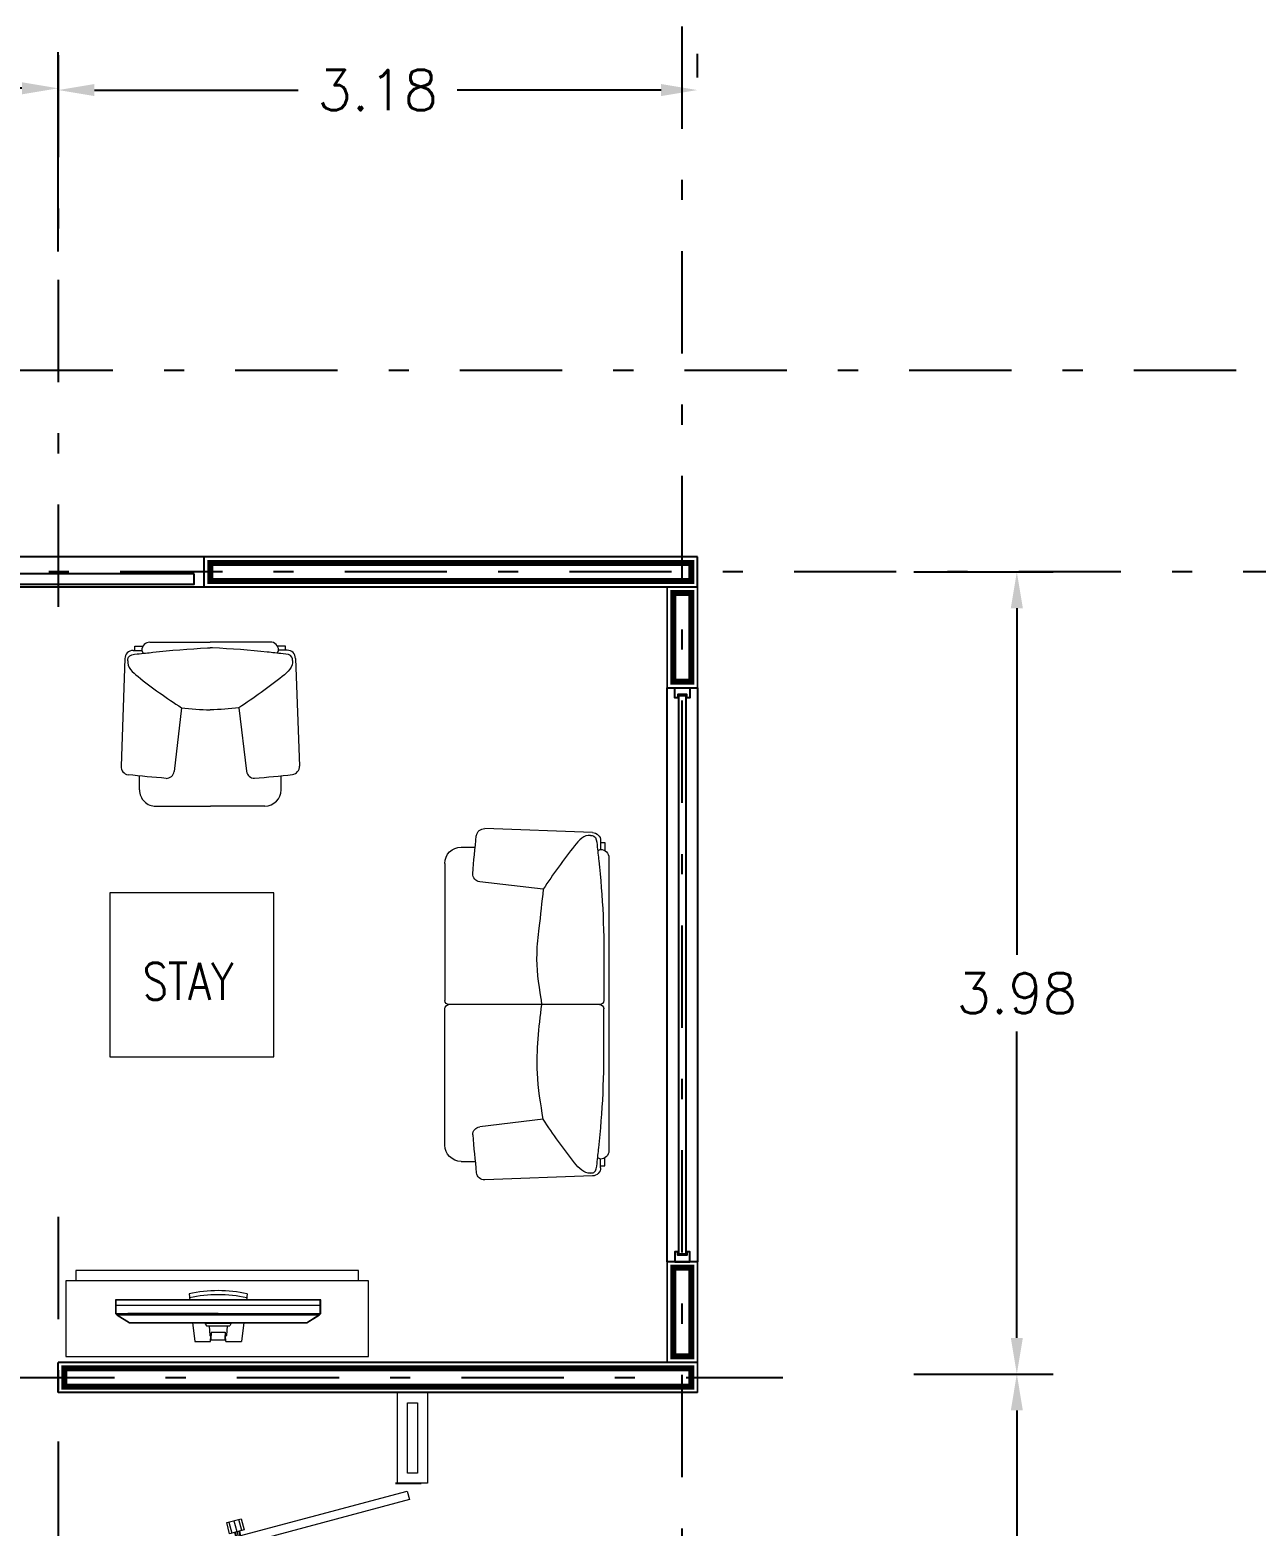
# Model space of a CAD drawing. Header units: millimetres. Extents: x 246.6 to 325.5, y -2 to 41.7.
# Drawn here: x 260.23 to 266.32, y 29.24 to 36.66 of the extents above; entities that cross this region are included whole.
import ezdxf

# ---------------------------------------------------------------- set-up
doc = ezdxf.new("R2010")
doc.units = ezdxf.units.MM
doc.header["$LTSCALE"] = 0.05
doc.header["$PDMODE"] = 35
doc.linetypes.add('DASHDOT', pattern=[25.399999999999995, 12.7, -6.349999999999998, 0, -6.349999999999998])
doc.linetypes.add('DASHED', pattern=[19.049999999999997, 12.7, -6.349999999999998])
for name, color, linetype in [('Aluminio', 254, 'Continuous'), ('Cancel_1', 163, 'Continuous'), ('EJES', 1, 'DASHDOT'), ('LINEAS', 9, 'Continuous'), ('muro', 7, 'Continuous')]:
    doc.layers.add(name, color=color, linetype=linetype)
for name, color, linetype, lineweight in [('MUEBLES', 175, 'Continuous', 13), ('MUROS', 7, 'Continuous', 18), ('PUERTAS', 175, 'Continuous', 9), ('VENTANAS', 175, 'Continuous', 9)]:
    doc.layers.add(name, color=color, linetype=linetype, lineweight=lineweight)
doc.styles.add('ROMANS', font='romans.shx', dxfattribs={"height": 0.2})
doc.dimstyles.get("Standard").update_dxf_attribs({"dimtxt": 0.2, "dimasz": 0.18, "dimexe": 0.18, "dimexo": 0.0625, "dimgap": 0.09, "dimtad": 0, "dimtih": 1, "dimtoh": 1, "dimzin": 0, "dimdsep": 46, "dimtxsty": 'ROMANS', "dimcen": 0.09, "dimclrd": 3, "dimclrt": 256, "dimadec": 0, "dimazin": 0, "dimtfac": 1, "dimtofl": 0, "dimtmove": 0, "dimatfit": 3, "dimfxl": 0, "dimtolj": 1, "dimtzin": 0, "dimarcsym": 0})

# ---------------------------------------------------------------- blocks, each defined once
blk = doc.blocks.new('*D34')
at = {"color": 0, "lineweight": -2, "transparency": 16777216}
for p, q in [((264.6187091177687, 33.97261668861065), (265.3112091177685, 33.97261668861065)), ((264.6187091177687, 29.98937626142204), (265.3112091177685, 29.98937626142204))]:
    blk.add_line(p, q, dxfattribs=at)
at = {"color": 3, "lineweight": -2, "transparency": 16777216}
for p, q in [((265.1312091177685, 33.79261668861065), (265.1312091177685, 32.07112293003681)), ((265.1312091177685, 30.16937626142204), (265.1312091177685, 31.6911229300368))]:
    blk.add_line(p, q, dxfattribs=at)
at = {"color": 3, "transparency": 16777216}
for points in [[(265.1012091177685, 33.79261668861065), (265.1612091177685, 33.79261668861065), (265.1312091177685, 33.97261668861065)], [(265.1012091177685, 30.16937626142204), (265.1612091177685, 30.16937626142204), (265.1312091177685, 29.98937626142204)]]:
    blk.add_solid(points, dxfattribs=at)
at = {"layer": 'DEFPOINTS', "color": 0, "transparency": 16777216}
for p in [(264.5562091177687, 33.97261668861065), (265.1312091177685, 33.97261668861065), (264.5562091177687, 29.98937626142204)]:
    blk.add_point(p, dxfattribs=at)
at = {"transparency": 16777216, "insert": (265.1312091177685, 31.88112293003685), "char_height": 0.2, "attachment_point": 5, "style": 'ROMANS'}
blk.add_mtext('\\A1;3.98', dxfattribs=at)
blk = doc.blocks.new('*D35')
at = {"layer": 'DEFPOINTS', "color": 0, "linetype": 'DASHED', "transparency": 16777216}
for p in [(264.5562091177687, 29.98937626142249), (265.1312091177685, 29.98937626142249), (264.5562091177687, 27.8393762614224)]:
    blk.add_point(p, dxfattribs=at)
at = {"layer": 'MUROS', "color": 0, "linetype": 'DASHED', "lineweight": -2, "transparency": 16777216}
for p, q in [((264.6187091177687, 29.98937626142249), (265.3112091177685, 29.98937626142249)), ((264.6187091177687, 27.8393762614224), (265.3112091177685, 27.8393762614224))]:
    blk.add_line(p, q, dxfattribs=at)
at = {"layer": 'MUROS', "color": 3, "linetype": 'DASHED', "lineweight": -2, "transparency": 16777216}
for p, q in [((265.1312091177685, 29.80937626142249), (265.1312091177685, 29.1141853765707)), ((265.1312091177685, 28.0193762614224), (265.1312091177685, 28.7341853765707))]:
    blk.add_line(p, q, dxfattribs=at)
at = {"layer": 'MUROS', "color": 3, "linetype": 'DASHED', "transparency": 16777216}
for points in [[(265.1012091177685, 29.80937626142249), (265.1612091177685, 29.80937626142249), (265.1312091177685, 29.98937626142249)], [(265.1012091177685, 28.0193762614224), (265.1612091177685, 28.0193762614224), (265.1312091177685, 27.8393762614224)]]:
    blk.add_solid(points, dxfattribs=at)
at = {"layer": 'MUROS', "linetype": 'DASHED', "transparency": 16777216, "insert": (265.1312091177685, 28.92418537657075), "char_height": 0.2, "attachment_point": 5, "style": 'ROMANS'}
blk.add_mtext('\\A1;2.15', dxfattribs=at)
blk = doc.blocks.new('Puerta_86 cm')
at = {"layer": 'LINEAS'}
for p, q in [((-237.9472040332324, 215.2072482401332), (-237.9472040332324, 215.1072482401332)), ((-237.0872040332325, 215.2072482401332), (-237.0872040332325, 215.1072482401332))]:
    blk.add_line(p, q, dxfattribs=at)
at = {"layer": 'PUERTAS'}
for p, q in [((-237.8020445807231, 215.8339827997744), (-237.7413406709745, 215.817717236179)), ((-237.7088207193234, 215.8090035413958), (-237.6481168095749, 215.7927379778005))]:
    blk.add_line(p, q, dxfattribs=at)
for points in [[(-237.6842994987902, 215.9005179822894), (-237.7168194504414, 215.9092316770723), (-237.9171453913508, 215.1616050875246), (-237.8846254396997, 215.1528913927418)], [(-237.7511393369734, 215.8505240136803), (-237.7944992725083, 215.8621422733907), (-237.8095898889382, 215.8058233261571), (-237.7662299534033, 215.7942050664466)], [(-237.6839314368942, 215.8325157111286), (-237.6405715013595, 215.8208974514175), (-237.6556621177901, 215.7645785041841), (-237.6990220533248, 215.7761967638951)]]:
    blk.add_lwpolyline(points, close=True, dxfattribs=at)
for points in [[(-237.7639005819974, 215.8028983988827), (-237.8072605175322, 215.8145166585937)], [(-237.7968286439136, 215.853448940954), (-237.7534687083789, 215.841830681243)], [(-237.7611997479267, 215.8129780488578), (-237.7438557737127, 215.8083307449737)], [(-237.7605009365049, 215.8155860485889), (-237.743156962291, 215.8109387447046)], [(-237.7568683538718, 215.8291430315381), (-237.7395243796579, 215.8244957276539)], [(-237.75616954245, 215.8317510312691), (-237.7388255682361, 215.8271037273849)], [(-237.7070044280067, 215.8157820328711), (-237.6896604537928, 215.8111347289869)], [(-237.7063056165849, 215.8183900326021), (-237.688961642371, 215.8137427287179)], [(-237.6862608083002, 215.823822378692), (-237.6429008727655, 215.8122041189809)], [(-237.7113358220615, 215.7996170501909), (-237.6939918478478, 215.7949697463068)], [(-237.7106370106398, 215.8022250499219), (-237.693293036426, 215.7975777460376)], [(-237.653332746384, 215.7732718366207), (-237.6966926819188, 215.7848900963316)]]:
    blk.add_lwpolyline(points, dxfattribs=at)
at = {"layer": 'PUERTAS', "linetype": 'DASHED', "ltscale": 0.2}
blk.add_arc((-237.9008854155252, 215.1572482401332), 0.77400000000002, 0, 73.75378770183711, dxfattribs=at)
blk = doc.blocks.new('PLANTA BAJA$0$A$C455B1B56')
for p, q in [((-9.00000000001e-05, 0.0009415660265797), (-0.0006803378620739, 0.0009632696244500002)), ((-0.0008099999999999, 0.0008621290753598), (-0.0007335931471362, 0.0008621290753598)), ((-4.50000000005e-05, 0.0008488965038747), (-6.11162312393e-05, 0.0008414850994541)), ((-4.50000000005e-05, 0.0008965660265796), (-4.50000000005e-05, 0.0008488965038747)), ((-4.50000000005e-05, 0.0008869116788223), (-2.19156385042e-05, 0.0008869116788223)), ((-2.19156385042e-05, 0.0008869116788223), (-2.19156385042e-05, 0.0008425243727561)), ((-0.0009000000000001, 0.0007721290753597), (-0.0009000000000001, 2.42649252154e-05)), ((0, -0.0008038965038746), (-5e-16, 0.0008038965038746)), ((-0.0003600000000001, 0.0006310660265797), (-0.0007088411378239999, 0.0006716289495824)), ((-5.04292293217e-05, 1.7649252155e-06), (-0.0008775000000001, 1.7649252154e-06)), ((-5.04292293217e-05, 1.7649252155e-06), (-0.0008775000000001, 1.7649252154e-06)), ((-0.0009000000000001, -0.0007721290753597), (-0.0009000000000001, -2.07350747846e-05)), ((-0.0003600000000001, -0.0006310660265795), (-0.0007088411378239999, -0.0006716289495823)), ((-0.0008099999999999, -0.0008621290753596), (-0.0007335931471362, -0.0008621290753596)), ((-4.50000000005e-05, -0.0008488965038746), (-6.11162312393e-05, -0.000841485099454)), ((-4.50000000005e-05, -0.0008965660265796), (-4.50000000005e-05, -0.0008488965038746)), ((-4.50000000005e-05, -0.0008869116788222), (-2.19156385042e-05, -0.0008869116788222)), ((-2.19156385042e-05, -0.0008869116788222), (-2.19156385042e-05, -0.0008425243727559)), ((-9.00000000001e-05, -0.0009415660265796), (-0.0006803378620739, -0.0009632696244499))]:
    blk.add_line(p, q)
for centre, radius, start, end in [((-0.0006823668916277, 0.000918329313865), 4.5e-05, 87.41488363448352, 172.1197203539387), ((-9.00000000001e-05, 0.0008965660265796), 4.5e-05, 0, 90), ((-0.0008099999999999, 0.0007721290753598), 9e-05, 90, 180), ((-4.50000000005e-05, 0.0008038965038746), 4.5e-05, 0, 90.00000000010418), ((-0.0007020000000007, 0.0007161366655092), 4.5e-05, 180, 261.2616386416201), ((-0.0008775000000001, 2.42649252154e-05), 2.25e-05, 180, 270), ((-0.0008775000000001, -2.07350747846e-05), 2.25e-05, 90, 180), ((-5.04292293217e-05, 2.42649252156e-05), 2.25e-05, 270, 0), ((-5.04292293217e-05, -2.07350747846e-05), 2.25e-05, 0, 90), ((-0.0007020000000007, -0.0007161366655092), 4.5e-05, 98.73836135837988, 180), ((-0.0008099999999999, -0.0007721290753597), 9e-05, 180, 270), ((-4.50000000005e-05, -0.0008038965038746), 4.5e-05, 269.9999999998437, 0), ((-9.00000000001e-05, -0.0008965660265796), 4.5e-05, 270, 0), ((-0.0006823668916277, -0.0009183293138649), 4.5e-05, 187.8802796460612, 272.5851163654643)]:
    blk.add_arc(centre, radius, start, end)
for points in [[(-0.0007470000000003, 0.0007161366655093), (-0.0007412340400128, 0.0007856793290205), (-0.0007344308343186, 0.0008551280642554), (-0.0007272706482772, 0.0009245444729659)], [(-0.0007470000000003, -0.0007161366655092), (-0.0007412340400128, -0.0007856793290204), (-0.0007344308343186, -0.0008551280642553), (-0.0007272706482772, -0.0009245444729657)]]:
    blk.add_open_spline(points, degree=3)
for points, start_tangent, end_tangent in [([(-0.0001012396684769, 0.0009256368085425), (-0.0001487047391024, 0.0009108020604249), (-0.0001885321975374, 0.0008695524341582), (-0.0003600000000001, 0.0006310660265797)], (-0.9819216416401041, 0.1892878487352077), (-0.5452682623571597, -0.8382616071764255)), ([(-0.0001012396684769, -0.0009256368085424), (-0.0001487047391024, -0.0009108020604249), (-0.0001885321975374, -0.0008695524341581), (-0.0003600000000001, -0.0006310660265795)], (-0.9819216416401028, -0.1892878487352147), (-0.5452682623571654, 0.8382616071764218))]:
    blk.add_spline(points, degree=3, dxfattribs=dict(start_tangent=start_tangent, end_tangent=end_tangent))
for points, knots in [([(-0.0001012396684769, 0.0009256368085425), (-9.49307704955e-05, 0.0009255383977742), (-6.89514926512e-05, 0.0009229946871912), (-6.30942274502e-05, 0.0008568528318364), (-4.73770224276e-05, 0.0007231234951028), (-2.79853511079e-05, 0.0004817989939542), (-2.67846732359e-05, 0.0002795681972325), (-2.80022226439e-05, 0.0001765660265797)], [0, 0, 0, 0, 0.0210322182526563, 0.078022051083082, 0.1753407781193339, 0.5095124623466551, 0.8544447139276069, 0.8544447139276069, 0.8544447139276069, 0.8544447139276069]), ([(-2.80022226439e-05, 0.0001765660265796), (-2.75744976889e-05, 0.0001257934242761), (-2.71448107096e-05, 7.47879220845e-05), (-2.79364332268e-05, 2.37992790512e-05), (-2.79400732284e-05, 2.35664564943e-05)], [0, 0, 0, 0, 0.1692234653953033, 0.1699997133004617, 0.1699997133004617, 0.1699997133004617, 0.1699997133004617]), ([(-0.0003600000000001, -0.0006310660265795), (-0.0003678507261784, -0.0005599440340919), (-0.0003807793525102, -0.0004428198797204), (-0.0004045494748752, -0.0002429137786378), (-0.0003858628562011, -0.0001022762826744), (-0.0003697213249789, -9.4075393525e-06), (-0.0003679173025812, 1.7649252155e-06)], [0, 0, 0, 0, 0.2386866612150919, 0.3930707278682257, 0.6691134723331879, 0.7068239542657526, 0.7068239542657526, 0.7068239542657526, 0.7068239542657526]), ([(-2.80022226439e-05, -0.0001765660265794), (-2.79634689564e-05, -0.0001246223775938), (-2.79247147823e-05, -7.26780766799e-05), (-2.79292294354e-05, -2.07337709278e-05), (-2.79292294922e-05, -2.07331189994e-05)], [0, 0, 0, 0, 0.1731455209892441, 0.1731476940840526, 0.1731476940840526, 0.1731476940840526, 0.1731476940840526]), ([(-0.0001012396684769, -0.0009256368085424), (-9.49307704955e-05, -0.0009255383977739999), (-6.89514926512e-05, -0.0009229946871911), (-6.30942274502e-05, -0.0008568528318364), (-4.73770224276e-05, -0.0007231234951028), (-2.79853511079e-05, -0.000481798993954), (-2.67846732359e-05, -0.0002795681972324), (-2.80022226439e-05, -0.0001765660265795)], [0, 0, 0, 0, 0.0210322182526563, 0.078022051083082, 0.1753407781193339, 0.5095124623466551, 0.8544447139276069, 0.8544447139276069, 0.8544447139276069, 0.8544447139276069])]:
    blk.add_open_spline(points, degree=3, knots=knots)
at = {"end_tangent": (0.2789052607540443, -0.9603186218769886)}
blk.add_spline([(-0.0003600000000001, 0.0006310660265797), (-0.0003922771910402, 0.0003772574200548), (-0.0003679173025812, 1.7649252155e-06)], degree=3, dxfattribs=at)
blk = doc.blocks.new('*D52')
at = {"color": 0, "lineweight": -2, "transparency": 16777216}
for p, q in [((260.3690765906415, 35.56352827716703), (260.3690765906415, 36.55421080390575)), ((258.2690765906426, 36.32155328953621), (258.2690765906426, 36.19421080390575))]:
    blk.add_line(p, q, dxfattribs=at)
at = {"color": 3, "lineweight": -2, "transparency": 16777216}
for p, q in [((258.4490765906426, 36.37421080390575), (258.9243146858802, 36.37421080390575)), ((260.1890765906415, 36.37421080390575), (259.7138384954039, 36.37421080390575))]:
    blk.add_line(p, q, dxfattribs=at)
at = {"color": 3, "transparency": 16777216}
for points in [[(258.4490765906426, 36.40421080390574), (258.4490765906426, 36.34421080390575), (258.2690765906426, 36.37421080390575)], [(260.1890765906415, 36.40421080390574), (260.1890765906415, 36.34421080390575), (260.3690765906415, 36.37421080390575)]]:
    blk.add_solid(points, dxfattribs=at)
at = {"layer": 'DEFPOINTS', "color": 0, "transparency": 16777216}
for p in [(258.2690765906426, 36.38405328953621), (260.3690765906415, 36.37421080390575), (260.3690765906415, 35.50102827716703)]:
    blk.add_point(p, dxfattribs=at)
at = {"transparency": 16777216, "insert": (259.319076590642, 36.37421080390575), "char_height": 0.2, "attachment_point": 5, "style": 'ROMANS'}
blk.add_mtext('\\A1;2.10', dxfattribs=at)
blk = doc.blocks.new('*D53')
at = {"layer": 'DEFPOINTS', "color": 0, "transparency": 16777216}
for p in [(260.3690765906415, 36.36546221688326), (263.5440765906423, 36.36546221688326), (263.5440765906423, 36.36546221688326)]:
    blk.add_point(p, dxfattribs=at)
at = {"layer": 'MUROS', "color": 0, "lineweight": -2, "transparency": 16777216}
for p, q in [((260.3690765906415, 36.42796221688326), (260.3690765906415, 36.54546221688326)), ((263.5440765906423, 36.42796221688326), (263.5440765906423, 36.54546221688326))]:
    blk.add_line(p, q, dxfattribs=at)
at = {"layer": 'MUROS', "color": 3, "lineweight": -2, "transparency": 16777216}
for p, q in [((260.5490765906415, 36.36546221688326), (261.56181468588, 36.36546221688326)), ((263.3640765906422, 36.36546221688326), (262.3513384954037, 36.36546221688326))]:
    blk.add_line(p, q, dxfattribs=at)
at = {"layer": 'MUROS', "color": 3, "transparency": 16777216}
for points in [[(260.5490765906415, 36.39546221688326), (260.5490765906415, 36.33546221688326), (260.3690765906415, 36.36546221688326)], [(263.3640765906422, 36.39546221688326), (263.3640765906422, 36.33546221688326), (263.5440765906423, 36.36546221688326)]]:
    blk.add_solid(points, dxfattribs=at)
at = {"layer": 'MUROS', "transparency": 16777216, "insert": (261.9565765906419, 36.36546221688326), "char_height": 0.2, "attachment_point": 5, "style": 'ROMANS'}
blk.add_mtext('\\A1;3.18', dxfattribs=at)
blk = doc.blocks.new('SILLON 1')
at = {"layer": 'MUEBLES'}
for p, q in [((260.7407808788514, 33.58288208210373), (260.7839339520745, 33.58294659492359)), ((260.7494892844503, 33.60379238106617), (260.7896711146884, 33.60385245194849)), ((260.7495205253183, 33.58289514766773), (260.7494892844503, 33.60379238106617)), ((260.7839339520745, 33.58294659492359), (260.790664973552, 33.56836732631121)), ((260.8246095264902, 33.62374396946394), (261.1236428388823, 33.62419101716579)), ((261.4226761512732, 33.62463806486753), (261.1236428388823, 33.62419101716579)), ((261.4634735258135, 33.58396249045139), (261.4567861256456, 33.56936316161725)), ((261.4978557117017, 33.60491117110584), (261.4576738814638, 33.60485110022372)), ((261.506626599037, 33.58402700327127), (261.4634735258135, 33.58396249045139)), ((261.4978869525697, 33.58401393770735), (261.4978557117017, 33.60491117110584)), ((260.7001053044357, 33.54208470756385), (260.6812569389185, 33.00764904084861)), ((261.5474239735765, 33.54335142885556), (261.5678701885366, 33.0089745066051)), ((260.9815523787061, 33.29808607112486), (260.9453046891345, 32.98224099573898)), ((261.2667077000521, 33.2985123715596), (261.3038995872652, 32.98277708659721)), ((260.7729904017845, 32.89040862070053), (260.7728869977378, 32.95957630540303)), ((261.4764876782153, 32.89146033242494), (261.4763842741695, 32.96062801712755)), ((260.8545851508643, 32.80905747186853), (261.1248608401244, 32.80946152760666)), ((261.3951365293838, 32.80986558334465), (261.1248608401244, 32.80946152760666))]:
    blk.add_line(p, q, dxfattribs=at)
for centre, radius, start, end in [((260.7408417789137, 33.54214560762595), 0.04073652, 90.08565576613519, 180.0856557661352), ((260.8246704265529, 33.58300749498586), 0.04073652, 90.08565576613519, 180.0856557662591), ((261.4227370513359, 33.58390159038944), 0.04073652, 0.0856557660049449, 90.08565576613519), ((261.5066874990985, 33.54329052879343), 0.04073652, 0.08565576613522051, 90.08565576613519), ((260.7219421252119, 33.00587307100569), 0.04073652, 177.5005394006453, 262.2053761200693), ((261.5271904941555, 33.00707689819754), 0.04073652, 277.965935412179, 2.67077213162105), ((260.9050045989205, 32.98837373604345), 0.04073652, 270.0856557661353, 351.3472944077133), ((261.3441811607808, 32.98903029457566), 0.04073652, 188.8240171245375, 270.0856557661353), ((260.8544633507401, 32.89053042082459), 0.0814730400000001, 180.0856557661352, 270.0856557661353), ((261.3950147292602, 32.89133853230072), 0.0814730400000001, 270.0856557661353, 0.08565576613522051)]:
    blk.add_arc(centre, radius, start, end, dxfattribs=at)
for points in [[(260.7145405195587, 33.53193149917123), (260.7146210683467, 33.53764279372259), (260.7168886163822, 33.56116410707815), (260.7767559340439, 33.56655593768866), (260.897793812578, 33.58096499649253), (261.0234171095061, 33.59124851707142), (261.1195496536096, 33.59551506672822), (261.1236854443054, 33.59569195364049)], [(261.5330191805205, 33.5331551053354), (261.5329215556311, 33.53886613352143), (261.5305836902786, 33.56238056189332), (261.4707005189362, 33.56759336836607), (261.349620099124, 33.58164046606284), (261.2239666165496, 33.59154833382264), (261.1278217453972, 33.59552743330895), (261.1236854443054, 33.59569195364059)]]:
    blk.add_open_spline(points, degree=3, knots=[0, 0, 0, 0, 0.0210322182526563, 0.078022051083082, 0.1753407781193339, 0.5095124623466551, 0.5245495619788172, 0.5245495619788172, 0.5245495619788172, 0.5245495619788172], dxfattribs=at)
for points, start_tangent, end_tangent in [([(260.7145405195587, 33.53193149917123), (260.7280339854215, 33.48898358359211), (260.7654293152511, 33.45298540271973), (260.9815523787061, 33.29808607112474)], (-0.1878196893115753, -0.9822035248902863), (0.839075832634411, -0.5440144732347385)), ([(261.5330191805205, 33.5331551053354), (261.5196541869139, 33.49016703699728), (261.4823666568479, 33.45405720702251), (261.266707700052, 33.29851237155953)], (0.1907555851099203, -0.9816375638438926), (-0.837445508245439, -0.5465208328321421))]:
    blk.add_spline(points, degree=3, dxfattribs=dict(at, start_tangent=start_tangent, end_tangent=end_tangent))
for points in [[(260.9815523787061, 33.29808607112474), (261.0270028637188, 33.29228566337544), (261.0770141982812, 33.28918501191643), (261.124146310358, 33.28741545033608)], [(261.266707700052, 33.29851237155953), (261.2212747611031, 33.29257609524934), (261.1712729208652, 33.28932592646859), (261.124146310358, 33.28741545033608)], [(260.9050654989828, 32.9476372615655), (260.8421038526588, 32.95276281110631), (260.7792258316354, 32.95882745961384), (260.7163765912447, 32.9652153101099)], [(261.3442420608431, 32.94829382009773), (261.4071881006195, 32.95360759863966), (261.4700477076144, 32.95986022191552), (261.5328775677479, 32.96643595968273)]]:
    blk.add_open_spline(points, degree=3, dxfattribs=at)

msp = doc.modelspace()

# ---------------------------------------------------------------- linework, layer by layer
at = {"layer": 'Aluminio'}
for points in [[(263.5075765906419, 33.39761668861076), (263.5075765906419, 33.34768294412768), (263.4925765906419, 33.34768294412768), (263.4925765906419, 33.36440717126057), (263.4475765906419, 33.36440717126057), (263.4475765906419, 33.34768294412768), (263.4325765906419, 33.34768294412768), (263.4325765906419, 33.39761668861072)], [(263.5070765906431, 30.5476166886106), (263.5070765906431, 30.59755043309367), (263.4920765906431, 30.59755043309367), (263.4920765906431, 30.58082620596077), (263.4470765906431, 30.58082620596077), (263.4470765906431, 30.59755043309367), (263.4320765906431, 30.59755043309367), (263.4320765906431, 30.54761668861063)]]:
    msp.add_lwpolyline(points, close=True, dxfattribs=at)
at = {"layer": 'Cancel_1'}
for p, q in [((263.5440765906423, 33.89761668861084), (263.3950765906423, 33.89761668861084)), ((263.5440765906423, 30.04761668861061), (263.3950765906423, 30.04761668861061))]:
    msp.add_line(p, q, dxfattribs=at)
for points in [[(261.0440765906393, 33.96261668861001), (259.7190765906409, 33.96261668861001), (259.7190765906409, 33.91261668861083), (261.0440765906393, 33.91261668861083)], [(263.394576590642, 33.39761668861076), (263.5445765906419, 33.39761668861076), (263.5440765906423, 30.54761668861062), (263.3940765906423, 30.54761668861062)], [(263.4875765906419, 33.35940717126059), (263.4870765906431, 30.58582620596077), (263.4520765906431, 30.58582620596077), (263.4525765906419, 33.35940717126059)]]:
    msp.add_lwpolyline(points, close=True, dxfattribs=at)
at = {"layer": 'EJES', "ltscale": 0.8}
for p, q in [((263.4690765906424, 23.89761668861146), (263.4690765906424, 37.73839906260633)), ((260.3690765906415, 36.53948350805389), (260.3690765906415, 33.70160560745905)), ((266.2206975587533, 34.9726166886111), (252.2274925041444, 34.97261668861064)), ((266.7643845545294, 33.97261668861066), (258.2690765906426, 33.97261668861065)), ((260.3690765906415, 30.77044023847861), (260.3690765906415, 28.06631065668783)), ((252.3282521119337, 29.97261668861155), (263.9690765906424, 29.97261668861064))]:
    msp.add_line(p, q, dxfattribs=at)
at = {"layer": 'MUEBLES'}
for p, q in [((261.0188256324032, 30.38867355802777), (261.0228551274184, 30.35596390769756)), ((261.3080478523881, 30.38867395290985), (261.3040184466911, 30.35596429157651)), ((260.6557341103927, 30.33186155479289), (261.6711395295308, 30.33186294115039)), ((260.6557341668044, 30.29054409479503), (261.6711395859426, 30.29054548115236)), ((260.6626204195394, 30.28365786086401), (261.6642533520117, 30.28365922841787)), ((260.7143304234902, 30.29219207837995), (261.1634368741237, 30.29219269155583)), ((261.0364281632599, 30.24578403290125), (261.0480924909358, 30.15109820299822)), ((261.0980176258231, 30.2457841169908), (261.0980176305237, 30.24234099532423)), ((261.0980176305237, 30.24234099532423), (261.2288562538502, 30.24234117396155)), ((261.0980176305237, 30.24234099532423), (261.1049038926609, 30.22856851806027)), ((261.2288562538502, 30.24234117396155), (261.2219700293214, 30.22856867789362)), ((261.2288562491491, 30.24578429562807), (261.2288562538502, 30.24234117396155)), ((261.2904457117128, 30.24578437971779), (261.2787816425905, 30.15109851796391)), ((261.1049038926609, 30.22856851806027), (261.2219700293214, 30.22856867789362)), ((261.1186763793268, 30.2285685368643), (261.1220053571453, 30.18196374278123)), ((261.1237225451589, 30.18036484042311), (261.1272842493067, 30.18036484528606)), ((261.1255627284316, 30.15109830877013), (261.1271886070382, 30.18036484515544)), ((261.1290057866351, 30.19758045596897), (261.1978682199649, 30.19758054998856)), ((261.1290057866351, 30.19758045596897), (261.1290058077896, 30.18208640846971)), ((261.1290058383457, 30.15970611763752), (261.1290058077896, 30.18208640846971)), ((261.1978682199649, 30.19758054998856), (261.1978682411193, 30.1820865024893)), ((261.1978682716756, 30.15970621165711), (261.1978682411193, 30.1820865024893)), ((261.199589804303, 30.18036494400637), (261.2031515084511, 30.18036494886944)), ((261.2013114050944, 30.15109841219201), (261.1996854465715, 30.180364944137)), ((261.2081975426554, 30.22856865908959), (261.2048686920987, 30.1819638559164)), ((261.0480924909358, 30.15109820299822), (261.1255627284319, 30.15109830877047)), ((261.1290058383457, 30.15970611763752), (261.1978682716756, 30.15970621165711)), ((261.2013114050944, 30.15109841219201), (261.2787816425905, 30.15109851796391))]:
    msp.add_line(p, q, dxfattribs=at)
for points in [[(261.4407366145292, 31.56494667548655), (261.4407366145292, 32.37967707548664), (260.6260062145295, 32.37967707548664), (260.6260062145295, 31.56494667548676)], [(261.9100718858385, 30.07761668861012), (261.9100718858385, 30.4533578641106), (260.406910618725, 30.4533578641106), (260.406910618725, 30.07761668861012)], [(261.6728611477497, 30.2898323896574), (261.6728610551068, 30.35768635599963), (260.6540125143021, 30.3576849649413), (260.6540126069448, 30.28983099859907), (260.6615401523659, 30.28230347373282), (260.7223789760685, 30.24406204328913), (261.6044949036046, 30.24406324766333), (261.6653336228835, 30.28230484423675)], [(261.6711395859426, 30.29054548115236), (261.671139496624, 30.35596479281598), (260.6557340774857, 30.35596340645843), (260.6557341668044, 30.29054409479503), (260.6626204195394, 30.28365786086401), (260.7228751004136, 30.24578360479976), (261.6039987745589, 30.24578480781933), (261.6642533520117, 30.28365922841787)], [(262.0540765906388, 29.89761668860989), (262.204076590639, 29.89761668860989), (262.204076590639, 29.44761668861831), (262.0540765906388, 29.44761668861831)], [(262.1040765906388, 29.8476166886099), (262.154076590639, 29.8476166886099), (262.154076590639, 29.49761668861831), (262.1040765906388, 29.49761668861831)]]:
    msp.add_lwpolyline(points, close=True, dxfattribs=at)
msp.add_lwpolyline([(261.8600718858385, 30.4533578641106), (261.8600718858385, 30.50377902901026), (260.456910618725, 30.50377902901026), (260.456910618725, 30.4533578641106)], dxfattribs=at)
for centre, radius, start, end in [((261.1634376532099, 29.72156893258675), 0.6825988703816839, 77.76907109324405, 102.2310853596847), ((261.1634376532099, 29.72156893258675), 0.6619401403827428, 77.60605553654433, 102.394100918387), ((261.1237225428081, 30.18208640125628), 0.001721560833245, 184.0856950072641, 270.0000782281372), ((261.1272842469563, 30.18208640611924), 0.001721560833245, 270.0000782281372, 7.82244699652e-05), ((261.1995898019527, 30.18208650483977), 0.001721560833245, 180.0000782244699, 270.0000782281372), ((261.2031515061004, 30.18208650970261), 0.001721560833245, 270.0000782281372, 355.9144614468307)]:
    msp.add_arc(centre, radius, start, end, dxfattribs=at)
at = {"layer": 'muro'}
for p, q in [((263.5440765906423, 34.04761668861046), (258.3440765906424, 34.04761668861001)), ((261.0940765906394, 33.89761668861082), (261.0940765906394, 34.04761668861025)), ((263.5445765906423, 33.89761668861138), (263.5445765906423, 34.047616688611)), ((263.5440765906423, 33.89761668861084), (258.1940765906428, 33.89761668861082)), ((263.5440765906423, 30.04761668861049), (260.3690765906406, 30.04761668861002)), ((260.3690765906406, 29.89761668860947), (260.3690765906415, 30.04761668861047)), ((263.5440765906423, 29.89761668861082), (260.3690765906406, 29.89761668860947))]:
    msp.add_line(p, q, dxfattribs=at)
at = {"layer": 'MUROS'}
for p, q in [((263.5445765906422, 33.89761668861093), (263.3945765906422, 33.89761668861075)), ((263.5445765906422, 30.04761668861053), (263.3945765906422, 30.0476166886107)), ((263.5440765906423, 29.89761668861082), (263.5440765906423, 30.04761668861049))]:
    msp.add_line(p, q, dxfattribs=at)
at = {"layer": 'MUROS', "const_width": 0.03}
for points in [[(261.1240765906393, 34.01761668861025), (263.5140765906423, 34.01761668861025), (263.5140765906423, 33.92761668861083), (263.4245574780595, 33.92761668861083), (263.424057478058, 33.92761668861083), (261.1240765906394, 33.92761668861083)], [(263.4245765906422, 33.86761668861075), (263.5145765906422, 33.86761668861075), (263.5145765906419, 33.42761668861076), (263.424576590642, 33.42761668861076)], [(263.4241066056426, 30.51761668861062), (263.5141065756424, 30.51761668861062), (263.5145465756423, 30.07761668861015), (263.4245466056425, 30.07761668861015)], [(260.3990765906406, 30.01761668861002), (263.5140765906423, 30.01761668860999), (263.5140765906423, 29.92761668861082), (260.3990765906406, 29.92761668861083)]]:
    msp.add_lwpolyline(points, close=True, dxfattribs=at)
at = {"layer": 'MUROS'}
for points in [[(263.3945765906426, 33.89761668861093), (263.5445765906423, 33.89761668861093), (263.5445765906419, 33.39761668861076), (263.3945765906422, 33.39761668861076)], [(263.3945765906426, 30.04761668861053), (263.5445765906423, 30.04761668861053), (263.5440765906423, 30.54761668861062), (263.3940765906426, 30.54761668861062)], [(260.3690765906406, 30.04761668861002), (263.5440765906423, 30.04761668861001), (263.5440765906423, 29.89761668861082), (260.3690765906406, 29.89761668861083)]]:
    msp.add_lwpolyline(points, close=True, dxfattribs=at)
at = {"layer": 'MUROS', "ltscale": 0.5}
for points in [[(263.3945765906422, 33.89761668861075), (263.5445765906422, 33.89761668861075), (263.5445765906419, 33.39761668861076), (263.394576590642, 33.39761668861076)], [(263.3940765906426, 30.54761668861062), (263.5440765906424, 30.54761668861062), (263.5445765906423, 30.04761668861015), (263.3945765906426, 30.04761668861015)]]:
    msp.add_lwpolyline(points, close=True, dxfattribs=at)
at = {"layer": 'VENTANAS'}
for points in [[(263.3945765906426, 33.89761668861093), (263.5445765906423, 33.89761668861093), (263.5445765906419, 33.39761668861076), (263.3945765906422, 33.39761668861076)], [(263.3945765906422, 33.89761668861075), (263.3945765906426, 33.39761668861076), (263.5445765906419, 33.39761668861076), (263.5445765906416, 33.89761668861075)], [(263.3945765906426, 30.04761668861053), (263.5445765906423, 30.04761668861053), (263.5440765906423, 30.54761668861062), (263.3940765906426, 30.54761668861062)], [(263.3945765906422, 30.0476166886107), (263.3940765906429, 30.54761668861062), (263.5440765906423, 30.54761668861062), (263.5445765906416, 30.0476166886107)]]:
    msp.add_lwpolyline(points, close=True, dxfattribs=at)

# ---------------------------------------------------------------- block references
at = {"xscale": -1.279861719617, "yscale": 1.279861719617, "zscale": 1.279861719617, "rotation": 90}
msp.add_blockref('Puerta_86 cm', (537.4796126823463, -275.0919010434117), dxfattribs=at)
at = {"layer": 'MUEBLES'}
msp.add_blockref('SILLON 1', (0, 0), dxfattribs=at)
at = {"layer": 'MUEBLES', "xscale": -905.256, "yscale": 905.256, "zscale": 905.256, "rotation": 179.9999999999854}
msp.add_blockref('PLANTA BAJA$0$A$C455B1B56', (263.1044886378349, 31.82605930856987), dxfattribs=at)

# ---------------------------------------------------------------- texts
at = {"layer": 'MUROS', "style": 'ROMANS', "width": 0.8}
msp.add_text('STAY', height=0.1834249198257234, dxfattribs=at).set_placement((260.7886368347831, 31.84839551242989))

# ---------------------------------------------------------------- dimensions: what is measured, and where the dimension line sits
dim = msp.add_linear_dim(base=(260.3690765906415, 36.37421080390575), p1=(258.2690765906426, 36.38405328953621), p2=(260.3690765906415, 35.50102827716703), dimstyle='Standard')
dim.commit()
dim.dimension.update_dxf_attribs({"geometry": '*D52', "text_midpoint": (259.319076590642, 36.37421080390575)})
dim = msp.add_linear_dim(base=(265.1312091177685, 33.97261668861065), p1=(264.5562091177687, 29.98937626142204), p2=(264.5562091177687, 33.97261668861065), angle=90, dimstyle='Standard')
dim.commit()
dim.dimension.update_dxf_attribs({"geometry": '*D34', "text_midpoint": (265.1312091177685, 31.88112293003685), "dimtype": 160})
at = {"layer": 'MUROS'}
dim = msp.add_linear_dim(base=(263.5440765906423, 36.36546221688326), p1=(260.3690765906415, 36.36546221688326), p2=(263.5440765906423, 36.36546221688326), dimstyle='Standard', dxfattribs=at)
dim.commit()
dim.dimension.update_dxf_attribs({"geometry": '*D53', "text_midpoint": (261.9565765906419, 36.36546221688326)})
at = {"layer": 'MUROS', "linetype": 'DASHED'}
dim = msp.add_linear_dim(base=(265.1312091177685, 29.98937626142249), p1=(264.5562091177687, 27.8393762614224), p2=(264.5562091177687, 29.98937626142249), angle=90, dimstyle='Standard', dxfattribs=at)
dim.commit()
dim.dimension.update_dxf_attribs({"geometry": '*D35', "text_midpoint": (265.1312091177685, 28.92418537657075), "dimtype": 160})

doc.saveas('drawing.dxf')
